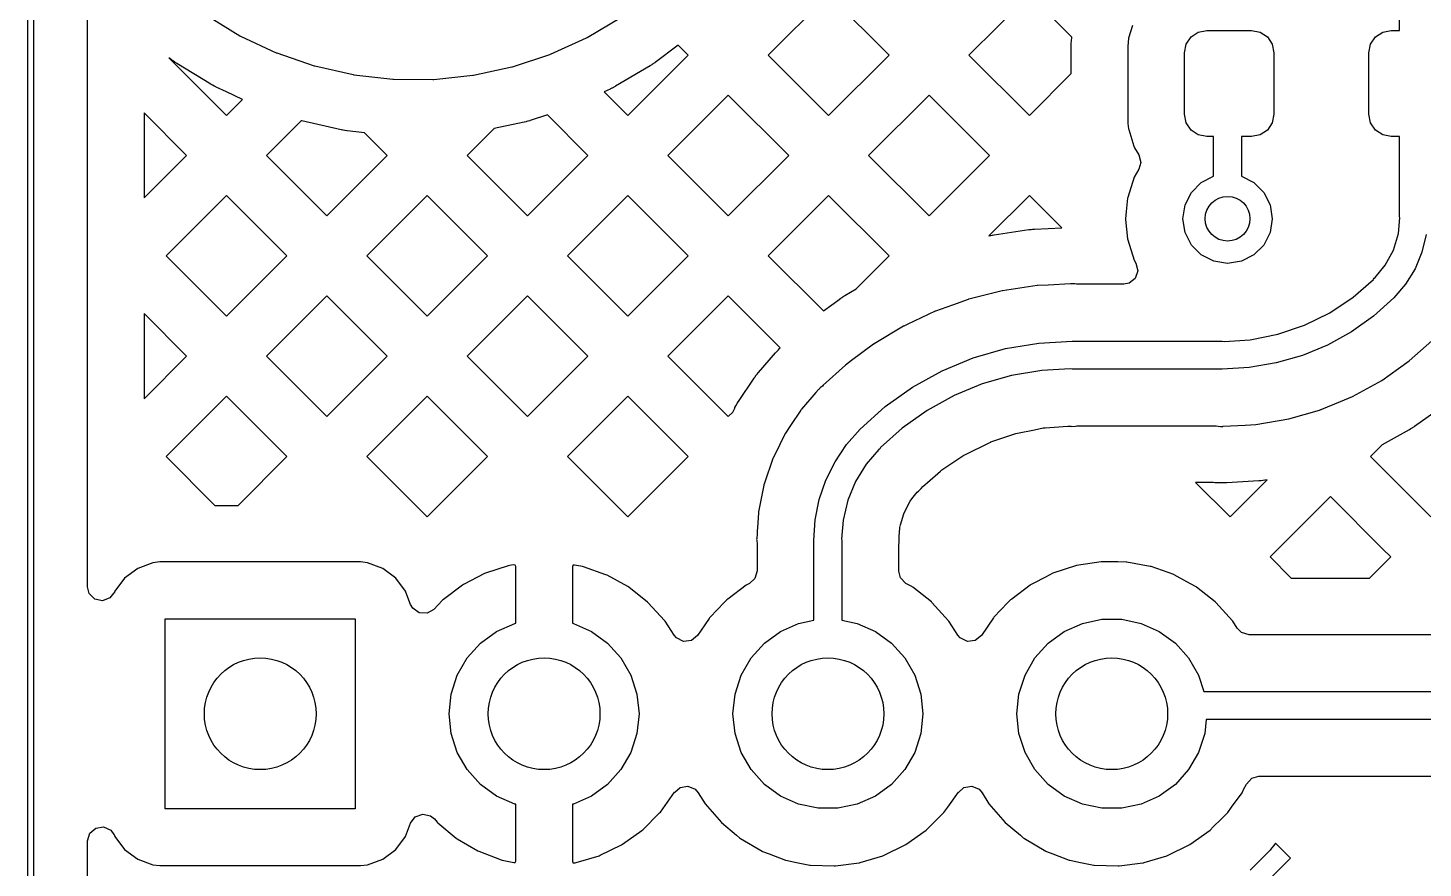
# Model space of a CAD drawing. Extents: x 54.1 to 108.3, y -71.1 to -40.8.
# Drawn here: x 54.06 to 66.55, y -60.15 to -52.63 of the extents above; entities that cross this region are included whole.
import ezdxf

# ---------------------------------------------------------------- set-up
doc = ezdxf.new("R2010")
doc.units = 0
doc.layers.add('BLACK', color=7, linetype='CONTINUOUS')

msp = doc.modelspace()

# ---------------------------------------------------------------- linework, layer by layer
at = {"layer": 'BLACK', "linetype": 'CONTINUOUS'}
for p, q in [((54.065, -71.07), (54.065, -40.87)), ((54.115, -40.895), (54.115, -71.045)), ((66.34, -52.655), (66.34, -49.6886)), ((54.598, -57.6318), (54.598, -51.7637)), ((61.2304, -52.3351), (60.6902, -52.8754)), ((61.7707, -52.8754), (61.2304, -52.3351)), ((63.0265, -52.3351), (62.4863, -52.8754)), ((63.4061, -52.7147), (63.0265, -52.3351)), ((55.6623, -52.5193), (55.9626, -52.7019)), ((59.0688, -52.7181), (59.371, -52.5387)), ((63.9493, -52.6099), (63.9132, -52.7249)), ((64.4736, -52.7136), (64.5385, -52.6702)), ((64.5385, -52.6702), (64.615, -52.655)), ((64.615, -52.655), (65.015, -52.655)), ((65.015, -52.655), (65.0915, -52.6702)), ((65.0915, -52.6702), (65.1564, -52.7136)), ((66.1236, -52.7136), (66.1885, -52.6702)), ((66.1885, -52.6702), (66.265, -52.655)), ((66.265, -52.655), (66.34, -52.655)), ((55.9626, -52.7019), (55.9686, -52.7051)), ((55.9686, -52.7051), (56.2869, -52.8542)), ((58.7429, -52.867), (59.0627, -52.7213)), ((59.0627, -52.7213), (59.0688, -52.7181)), ((59.8851, -52.7859), (59.6777, -52.9416)), ((59.9746, -52.8754), (59.8851, -52.7859)), ((63.4005, -52.7955), (63.4008, -52.7838)), ((63.4005, -52.7984), (63.4005, -52.7955)), ((63.4005, -53.0416), (63.4005, -52.7984)), ((63.4008, -52.7838), (63.4009, -52.7809)), ((63.4009, -52.7809), (63.4014, -52.7694)), ((63.4014, -52.7694), (63.4016, -52.7665)), ((63.4016, -52.7665), (63.4024, -52.7549)), ((63.4024, -52.7549), (63.4026, -52.7521)), ((63.4026, -52.7521), (63.4061, -52.7147)), ((63.9132, -52.7249), (63.9065, -52.7984)), ((63.9065, -52.7984), (63.9065, -53.4616)), ((64.415, -52.855), (64.4302, -52.7785)), ((64.4302, -52.7785), (64.4736, -52.7136)), ((65.1564, -52.7136), (65.1998, -52.7785)), ((65.1998, -52.7785), (65.215, -52.855)), ((66.065, -52.855), (66.0802, -52.7785)), ((66.0802, -52.7785), (66.1236, -52.7136)), ((55.3513, -52.9189), (55.3269, -52.9002)), ((55.3269, -52.9002), (55.8423, -53.4156)), ((55.354, -52.921), (55.3513, -52.9189)), ((55.3652, -52.929), (55.354, -52.921)), ((55.3679, -52.931), (55.3652, -52.929)), ((55.3792, -52.9387), (55.3679, -52.931)), ((56.2869, -52.8542), (56.2932, -52.8567)), ((56.2932, -52.8567), (56.6257, -52.9706)), ((58.4028, -52.9799), (58.7365, -52.8695)), ((58.7365, -52.8695), (58.7429, -52.867)), ((59.4344, -53.4156), (59.9746, -52.8754)), ((60.6902, -52.8754), (61.2304, -53.4156)), ((61.2304, -53.4156), (61.7707, -52.8754)), ((62.4863, -52.8754), (63.0265, -53.4156)), ((64.415, -53.405), (64.415, -52.855)), ((65.215, -52.855), (65.215, -53.405)), ((66.065, -53.405), (66.065, -52.855)), ((55.382, -52.9406), (55.3792, -52.9387)), ((55.3936, -52.948), (55.382, -52.9406)), ((55.3965, -52.9498), (55.3936, -52.948)), ((55.7026, -53.136), (55.3965, -52.9498)), ((56.6257, -52.9706), (56.6323, -52.9724)), ((56.6323, -52.9724), (56.9752, -53.0497)), ((56.9752, -53.0497), (56.9819, -53.0509)), ((56.9819, -53.0509), (57.3311, -53.0906)), ((57.6962, -53.0926), (58.0459, -53.0564)), ((58.0459, -53.0564), (58.0526, -53.0554)), ((58.0526, -53.0554), (58.3963, -52.9817)), ((58.3963, -52.9817), (58.4028, -52.9799)), ((59.6323, -52.972), (59.3242, -53.155)), ((59.6352, -52.9702), (59.6323, -52.972)), ((59.6468, -52.9629), (59.6352, -52.9702)), ((59.6497, -52.961), (59.6468, -52.9629)), ((59.661, -52.9535), (59.6497, -52.961)), ((59.6638, -52.9515), (59.661, -52.9535)), ((59.675, -52.9436), (59.6638, -52.9515)), ((59.6777, -52.9416), (59.675, -52.9436)), ((63.0265, -53.4156), (63.4005, -53.0416)), ((55.7056, -53.1377), (55.7026, -53.136)), ((55.7175, -53.1445), (55.7056, -53.1377)), ((55.7205, -53.1462), (55.7175, -53.1445)), ((55.7325, -53.1526), (55.7205, -53.1462)), ((55.7355, -53.1542), (55.7325, -53.1526)), ((55.7478, -53.1604), (55.7355, -53.1542)), ((55.7509, -53.1619), (55.7478, -53.1604)), ((55.8414, -53.2043), (55.7509, -53.1619)), ((57.3311, -53.0906), (57.3379, -53.091)), ((57.3379, -53.091), (57.6894, -53.0929)), ((57.6894, -53.0929), (57.6962, -53.0926)), ((59.2757, -53.1803), (59.2231, -53.2043)), ((59.2788, -53.1789), (59.2757, -53.1803)), ((59.2911, -53.1728), (59.2788, -53.1789)), ((59.2941, -53.1713), (59.2911, -53.1728)), ((59.3062, -53.165), (59.2941, -53.1713)), ((59.3092, -53.1633), (59.3062, -53.165)), ((59.3212, -53.1567), (59.3092, -53.1633)), ((59.3242, -53.155), (59.3212, -53.1567)), ((55.9859, -53.272), (55.8414, -53.2043)), ((55.8423, -53.4156), (55.9859, -53.272)), ((59.2231, -53.2043), (59.4344, -53.4156)), ((60.3324, -53.2332), (59.7922, -53.7734)), ((60.8727, -53.7734), (60.3324, -53.2332)), ((62.1285, -53.2332), (61.5882, -53.7734)), ((62.6687, -53.7734), (62.1285, -53.2332)), ((55.4845, -53.7734), (55.104, -53.3929)), ((55.104, -53.3929), (55.104, -54.1539)), ((58.7134, -53.4101), (58.5585, -53.4614)), ((59.0766, -53.7734), (58.7134, -53.4101)), ((64.4302, -53.4815), (64.415, -53.405)), ((65.215, -53.405), (65.1998, -53.4815)), ((66.0802, -53.4815), (66.065, -53.405)), ((56.5101, -53.4634), (56.2001, -53.7734)), ((56.5144, -53.4645), (56.5101, -53.4634)), ((56.5177, -53.4653), (56.5144, -53.4645)), ((56.8673, -53.5441), (56.5177, -53.4653)), ((56.8706, -53.5448), (56.8673, -53.5441)), ((56.8841, -53.5474), (56.8706, -53.5448)), ((56.8874, -53.5481), (56.8841, -53.5474)), ((56.9009, -53.5503), (56.8874, -53.5481)), ((56.9042, -53.5509), (56.9009, -53.5503)), ((56.9179, -53.5528), (56.9042, -53.5509)), ((56.9212, -53.5532), (56.9179, -53.5528)), ((57.0783, -53.5711), (56.9212, -53.5532)), ((58.236, -53.5335), (57.9961, -53.7734)), ((58.5057, -53.4757), (58.236, -53.5335)), ((58.509, -53.475), (58.5057, -53.4757)), ((58.5223, -53.4717), (58.509, -53.475)), ((58.5256, -53.4709), (58.5223, -53.4717)), ((58.5388, -53.4673), (58.5256, -53.4709)), ((58.5421, -53.4664), (58.5388, -53.4673)), ((58.5552, -53.4624), (58.5421, -53.4664)), ((58.5585, -53.4614), (58.5552, -53.4624)), ((63.9065, -53.4616), (63.9068, -53.4645)), ((63.9068, -53.4645), (63.9068, -53.4645)), ((63.9068, -53.4645), (63.9088, -53.4871)), ((63.9088, -53.4871), (63.9132, -53.5351)), ((63.9132, -53.5351), (63.9152, -53.5414)), ((63.9152, -53.5414), (63.9152, -53.5414)), ((63.9152, -53.5414), (63.9615, -53.6891)), ((64.4736, -53.5464), (64.4302, -53.4815)), ((64.5385, -53.5898), (64.4736, -53.5464)), ((65.1564, -53.5464), (65.0915, -53.5898)), ((65.1998, -53.4815), (65.1564, -53.5464)), ((66.1236, -53.5464), (66.0802, -53.4815)), ((66.1885, -53.5898), (66.1236, -53.5464)), ((57.2805, -53.7734), (57.0783, -53.5711)), ((64.615, -53.605), (64.5385, -53.5898)), ((64.675, -53.605), (64.615, -53.605)), ((64.675, -53.9603), (64.675, -53.605)), ((65.015, -53.605), (64.925, -53.605)), ((64.925, -53.605), (64.925, -53.9603)), ((65.0915, -53.5898), (65.015, -53.605)), ((66.265, -53.605), (66.1885, -53.5898)), ((66.34, -53.605), (66.265, -53.605)), ((66.34, -54.3202), (66.34, -53.605)), ((55.104, -54.1539), (55.4845, -53.7734)), ((56.2001, -53.7734), (56.7403, -54.3136)), ((56.7403, -54.3136), (57.2805, -53.7734)), ((57.9961, -53.7734), (58.5364, -54.3136)), ((58.5364, -54.3136), (59.0766, -53.7734)), ((59.0766, -53.7734), (59.0766, -53.7734)), ((59.7922, -53.7734), (60.3324, -54.3136)), ((60.3324, -54.3136), (60.8727, -53.7734)), ((61.5882, -53.7734), (62.1285, -54.3136)), ((62.1285, -54.3136), (62.6687, -53.7734)), ((63.9615, -53.6891), (63.9645, -53.6987)), ((63.9645, -53.6987), (63.9685, -53.7052)), ((63.9685, -53.7052), (63.9685, -53.7052)), ((63.9685, -53.7052), (64.0061, -53.7674)), ((64.0061, -53.7674), (64.0243, -53.836)), ((64.0075, -53.8957), (63.9655, -53.9684)), ((64.0243, -53.836), (64.0075, -53.8957)), ((63.9655, -53.9684), (63.9065, -54.1501)), ((64.4764, -54.1049), (64.5649, -54.0164)), ((64.5649, -54.0164), (64.675, -53.9603)), ((64.925, -53.9603), (65.0351, -54.0164)), ((65.0351, -54.0164), (65.1236, -54.1049)), ((55.8423, -54.1312), (55.3021, -54.6714)), ((56.3825, -54.6714), (55.8423, -54.1312)), ((57.6383, -54.1312), (57.0981, -54.6714)), ((58.1786, -54.6714), (57.6383, -54.1312)), ((59.4344, -54.1312), (58.8942, -54.6714)), ((59.9746, -54.6714), (59.4344, -54.1312)), ((61.2304, -54.1312), (60.6902, -54.6714)), ((61.7707, -54.6714), (61.2304, -54.1312)), ((63.0265, -54.1312), (62.6646, -54.4931)), ((63.316, -54.4207), (63.0265, -54.1312)), ((63.9058, -54.1566), (63.8934, -54.2742)), ((63.9065, -54.1501), (63.9058, -54.1566)), ((63.9058, -54.1566), (63.9058, -54.1566)), ((64.4196, -54.2164), (64.4764, -54.1049)), ((65.1236, -54.1049), (65.1804, -54.2164)), ((63.8934, -54.2742), (63.8865, -54.34)), ((64.4, -54.34), (64.4196, -54.2164)), ((65.1804, -54.2164), (65.2, -54.34)), ((63.0538, -54.434), (63.0569, -54.4338)), ((63.0569, -54.4338), (63.0693, -54.4328)), ((63.0693, -54.4328), (63.0724, -54.4327)), ((63.0724, -54.4327), (63.316, -54.4207)), ((63.8865, -54.34), (63.8872, -54.3466)), ((63.8872, -54.3466), (63.9055, -54.5208)), ((64.4196, -54.4636), (64.4, -54.34)), ((65.2, -54.34), (65.1804, -54.4636)), ((66.3287, -54.4731), (66.3428, -54.3305)), ((66.3428, -54.3305), (66.34, -54.3202)), ((62.6646, -54.4931), (62.6668, -54.4925)), ((62.6668, -54.4925), (62.679, -54.4898)), ((62.679, -54.4898), (62.682, -54.4892)), ((62.682, -54.4892), (62.6941, -54.4868)), ((62.6941, -54.4868), (62.6972, -54.4862)), ((62.6972, -54.4862), (62.7095, -54.4841)), ((62.7095, -54.4841), (62.7125, -54.4836)), ((62.7125, -54.4836), (63.023, -54.4375)), ((63.023, -54.4375), (63.026, -54.4371)), ((63.026, -54.4371), (63.0384, -54.4356)), ((63.0384, -54.4356), (63.0415, -54.4352)), ((63.0415, -54.4352), (63.0538, -54.434)), ((63.9055, -54.5208), (63.9065, -54.5299)), ((63.9065, -54.5299), (63.9655, -54.7116)), ((64.4764, -54.5751), (64.4196, -54.4636)), ((65.1804, -54.4636), (65.1236, -54.5751)), ((66.2841, -54.6201), (66.3287, -54.4731)), ((66.5773, -54.4813), (66.5396, -54.6384)), ((55.3021, -54.6714), (55.8423, -55.2116)), ((55.8423, -55.2116), (56.3825, -54.6714)), ((57.0981, -54.6714), (57.6383, -55.2116)), ((57.6383, -55.2116), (58.1786, -54.6714)), ((58.1786, -54.6714), (58.1786, -54.6714)), ((58.8942, -54.6714), (59.4344, -55.2116)), ((59.4344, -55.2116), (59.9746, -54.6714)), ((60.6902, -54.6714), (61.1841, -55.1653)), ((61.4754, -54.9667), (61.7707, -54.6714)), ((64.5649, -54.6636), (64.4764, -54.5751)), ((64.6764, -54.7204), (64.5649, -54.6636)), ((65.0351, -54.6636), (64.9236, -54.7204)), ((65.1236, -54.5751), (65.0351, -54.6636)), ((66.2117, -54.7555), (66.2841, -54.6201)), ((66.5396, -54.6384), (66.4778, -54.7877)), ((63.9655, -54.7116), (63.9805, -54.7375)), ((63.9972, -54.8065), (63.974, -54.8736)), ((63.9805, -54.7375), (63.9972, -54.8065)), ((64.8, -54.74), (64.6764, -54.7204)), ((64.9236, -54.7204), (64.8, -54.74)), ((66.1208, -54.8663), (66.2117, -54.7555)), ((66.4778, -54.7877), (66.3933, -54.9255)), ((63.1956, -54.9332), (63.1003, -54.9379)), ((63.395, -54.9234), (63.1956, -54.9332)), ((63.404, -54.9227), (63.395, -54.9234)), ((63.4107, -54.9218), (63.404, -54.9227)), ((63.4148, -54.9219), (63.4107, -54.9218)), ((63.417, -54.9219), (63.4148, -54.9219)), ((63.4148, -54.9219), (63.4148, -54.9219)), ((63.424, -54.922), (63.417, -54.9219)), ((63.4341, -54.9234), (63.424, -54.922)), ((63.4469, -54.9252), (63.4341, -54.9234)), ((63.4647, -54.9265), (63.4469, -54.9252)), ((63.8713, -54.9265), (63.4647, -54.9265)), ((63.9182, -54.9175), (63.8713, -54.9265)), ((63.974, -54.8736), (63.9182, -54.9175)), ((65.925, -55.0408), (66.1052, -54.8827)), ((66.1052, -54.8827), (66.1071, -54.8795)), ((66.1071, -54.8795), (66.1116, -54.8716)), ((66.1116, -54.8716), (66.1208, -54.8663)), ((66.3933, -54.9255), (66.2884, -55.0484)), ((56.7403, -55.0292), (56.2001, -55.5694)), ((57.2805, -55.5694), (56.7403, -55.0292)), ((58.5364, -55.0292), (57.9961, -55.5694)), ((59.0766, -55.5694), (58.5364, -55.0292)), ((60.3324, -55.0292), (59.7922, -55.5694)), ((60.7976, -55.4944), (60.3324, -55.0292)), ((61.1841, -55.1653), (61.3325, -55.0552)), ((61.3325, -55.0552), (61.335, -55.0534)), ((61.335, -55.0534), (61.3452, -55.0462)), ((61.3452, -55.0462), (61.3478, -55.0445)), ((61.3478, -55.0445), (61.358, -55.0376)), ((61.358, -55.0376), (61.3606, -55.0359)), ((61.3606, -55.0359), (61.3712, -55.0292)), ((61.3712, -55.0292), (61.3738, -55.0276)), ((61.3738, -55.0276), (61.4754, -54.9667)), ((62.7838, -54.9848), (62.4853, -55.0596)), ((62.7868, -54.9841), (62.7838, -54.9848)), ((62.7838, -54.9848), (62.7838, -54.9848)), ((63.0972, -54.938), (62.7868, -54.9841)), ((63.1003, -54.9379), (63.0972, -54.938)), ((63.1003, -54.9379), (63.1003, -54.9379)), ((65.7153, -55.1809), (65.925, -55.0408)), ((66.2884, -55.0484), (66.1066, -55.2108)), ((62.184, -55.1674), (61.934, -55.2857)), ((62.1841, -55.1674), (62.184, -55.1674)), ((62.1868, -55.1661), (62.1841, -55.1674)), ((62.3377, -55.1121), (62.1868, -55.1661)), ((62.4794, -55.0614), (62.3377, -55.1121)), ((62.4823, -55.0604), (62.4794, -55.0614)), ((62.4794, -55.0614), (62.4794, -55.0614)), ((62.4853, -55.0596), (62.4823, -55.0604)), ((62.4853, -55.0596), (62.4853, -55.0596)), ((65.4892, -55.2924), (65.7153, -55.1809)), ((55.4845, -55.5694), (55.104, -55.1889)), ((55.104, -55.1889), (55.104, -55.9499)), ((61.9005, -55.3018), (61.6366, -55.46)), ((61.9031, -55.3003), (61.9005, -55.3018)), ((61.9005, -55.3018), (61.9005, -55.3018)), ((61.934, -55.2857), (61.9031, -55.3003)), ((65.2504, -55.3734), (65.4892, -55.2924)), ((66.1066, -55.2108), (65.9079, -55.3519)), ((64.7711, -55.4378), (65.0031, -55.4226)), ((65.0031, -55.4226), (65.2504, -55.3734)), ((65.9079, -55.3519), (65.6945, -55.4698)), ((66.4263, -55.6117), (66.628, -55.4315)), ((60.603, -55.7145), (60.7552, -55.541)), ((60.7552, -55.541), (60.7638, -55.5306)), ((60.7638, -55.5306), (60.7665, -55.5275)), ((60.7665, -55.5275), (60.7775, -55.5152)), ((60.7775, -55.5152), (60.7803, -55.5122)), ((60.7803, -55.5122), (60.7918, -55.5002)), ((60.7918, -55.5002), (60.7947, -55.4973)), ((60.7947, -55.4973), (60.7976, -55.4944)), ((61.6315, -55.4635), (61.4348, -55.6093)), ((61.6339, -55.4616), (61.6315, -55.4635)), ((61.6366, -55.46), (61.6339, -55.4616)), ((61.6366, -55.46), (61.6366, -55.46)), ((62.5236, -55.5857), (62.813, -55.5023)), ((62.813, -55.5023), (63.11, -55.4519)), ((63.11, -55.4519), (63.4107, -55.435)), ((63.4107, -55.435), (63.4107, -55.435)), ((63.4107, -55.435), (64.7515, -55.435)), ((64.7515, -55.435), (64.7711, -55.4378)), ((65.6945, -55.4698), (65.4693, -55.563)), ((55.104, -55.9499), (55.4845, -55.5694)), ((56.2001, -55.5694), (56.7403, -56.1097)), ((56.7403, -56.1097), (57.2805, -55.5694)), ((57.9961, -55.5694), (58.5364, -56.1097)), ((58.5364, -56.1097), (59.0766, -55.5694)), ((59.0766, -55.5694), (59.0766, -55.5694)), ((59.7922, -55.5694), (60.3324, -56.1097)), ((61.3819, -55.6486), (61.1828, -55.829)), ((61.4348, -55.6093), (61.3819, -55.6486)), ((62.2454, -55.701), (62.5236, -55.5857)), ((63.3916, -55.6822), (63.1375, -55.6965)), ((63.4107, -55.685), (63.3916, -55.6822)), ((64.9948, -55.6713), (64.7515, -55.685)), ((65.2351, -55.6305), (64.9948, -55.6713)), ((65.4693, -55.563), (65.2351, -55.6305)), ((66.1806, -55.786), (66.3302, -55.6799)), ((66.3302, -55.6799), (66.4263, -55.6117)), ((60.4231, -55.9759), (60.5627, -55.767)), ((60.5627, -55.767), (60.565, -55.7636)), ((60.565, -55.7636), (60.5747, -55.7501)), ((60.5747, -55.7501), (60.5772, -55.7468)), ((60.5772, -55.7468), (60.5872, -55.7337)), ((60.5872, -55.7337), (60.5898, -55.7305)), ((60.5898, -55.7305), (60.6003, -55.7176)), ((60.6003, -55.7176), (60.603, -55.7145)), ((61.9818, -55.8466), (62.2454, -55.701)), ((62.8678, -55.7423), (62.6049, -55.8181)), ((63.1375, -55.6965), (62.8678, -55.7423)), ((64.7515, -55.685), (63.4107, -55.685)), ((65.917, -55.9317), (66.1806, -55.786)), ((55.8423, -55.9272), (55.3021, -56.4675)), ((56.3825, -56.4675), (55.8423, -55.9272)), ((57.6383, -55.9272), (57.0981, -56.4675)), ((58.1786, -56.4675), (57.6383, -55.9272)), ((59.4344, -55.9272), (58.8942, -56.4675)), ((59.9746, -56.4675), (59.4344, -55.9272)), ((61.117, -55.8958), (60.9861, -56.045)), ((61.1405, -55.869), (61.117, -55.8958)), ((61.1449, -55.8637), (61.1405, -55.869)), ((61.1488, -55.8588), (61.1449, -55.8637)), ((61.1583, -55.8494), (61.1488, -55.8588)), ((61.1651, -55.8443), (61.1583, -55.8494)), ((61.174, -55.8369), (61.1651, -55.8443)), ((61.1828, -55.829), (61.174, -55.8369)), ((61.7362, -56.0209), (61.9818, -55.8466)), ((62.3522, -55.9227), (62.1128, -56.0551)), ((62.6049, -55.8181), (62.3522, -55.9227)), ((65.8102, -55.9759), (65.917, -55.9317)), ((60.3716, -56.0704), (60.39, -56.0333)), ((60.39, -56.0333), (60.3919, -56.0296)), ((60.3919, -56.0296), (60.3997, -56.0149)), ((60.3997, -56.0149), (60.4017, -56.0113)), ((60.4017, -56.0113), (60.4099, -55.9971)), ((60.4099, -55.9971), (60.4121, -55.9935)), ((60.4121, -55.9935), (60.4208, -55.9794)), ((60.4208, -55.9794), (60.4231, -55.9759)), ((60.9811, -56.0515), (60.8879, -56.191)), ((60.9834, -56.0481), (60.9811, -56.0515)), ((60.9811, -56.0515), (60.9811, -56.0515)), ((60.9861, -56.045), (60.9834, -56.0481)), ((60.9861, -56.045), (60.9861, -56.045)), ((61.5116, -56.2216), (61.7362, -56.0209)), ((62.1128, -56.0551), (61.8897, -56.2134)), ((65.3492, -56.1304), (65.6229, -56.0515)), ((65.6229, -56.0515), (65.6353, -56.048)), ((65.6353, -56.048), (65.6387, -56.047)), ((65.6353, -56.048), (65.6353, -56.048)), ((65.6387, -56.047), (65.6435, -56.045)), ((65.6435, -56.045), (65.8102, -55.9759)), ((66.7171, -56.0258), (66.4735, -56.1987)), ((60.3324, -56.1097), (60.3716, -56.0704)), ((64.9578, -56.1861), (65.0522, -56.1808)), ((65.0522, -56.1808), (65.3492, -56.1304)), ((60.842, -56.2608), (60.793, -56.36)), ((60.8438, -56.2571), (60.842, -56.2608)), ((60.842, -56.2608), (60.842, -56.2608)), ((60.8879, -56.191), (60.8438, -56.2571)), ((61.3901, -56.3602), (61.5116, -56.2216)), ((61.8897, -56.2134), (61.6945, -56.3878)), ((62.6829, -56.3369), (62.9041, -56.2618)), ((62.9041, -56.2618), (62.92, -56.2576)), ((62.92, -56.2576), (63.0731, -56.2271)), ((63.0731, -56.2271), (63.151, -56.2116)), ((63.151, -56.2116), (63.1674, -56.2094)), ((63.1674, -56.2094), (63.3704, -56.1961)), ((63.3704, -56.1961), (63.3951, -56.1969)), ((63.3951, -56.1969), (63.3962, -56.1971)), ((63.3962, -56.1971), (63.3964, -56.1971)), ((63.3964, -56.1971), (63.3964, -56.1971)), ((63.3964, -56.1971), (63.404, -56.1981)), ((63.404, -56.1981), (63.4389, -56.1943)), ((63.4389, -56.1943), (63.4527, -56.1935)), ((63.4527, -56.1935), (64.6975, -56.1935)), ((64.6975, -56.1935), (64.7152, -56.1948)), ((64.7152, -56.1948), (64.7381, -56.198)), ((64.7381, -56.198), (64.7443, -56.1981)), ((64.7443, -56.1981), (64.7473, -56.1981)), ((64.7473, -56.1981), (64.7473, -56.1981)), ((64.7473, -56.1981), (64.7515, -56.1982)), ((64.7515, -56.1982), (64.7556, -56.1977)), ((64.7556, -56.1977), (64.7571, -56.1976)), ((64.7571, -56.1976), (64.7621, -56.1971)), ((64.7621, -56.1971), (64.9578, -56.1861)), ((66.4254, -56.2289), (66.183, -56.3628)), ((66.4285, -56.2271), (66.4254, -56.2289)), ((66.4407, -56.2199), (66.4285, -56.2271)), ((66.4437, -56.218), (66.4407, -56.2199)), ((66.4557, -56.2105), (66.4437, -56.218)), ((66.4587, -56.2086), (66.4557, -56.2105)), ((66.4705, -56.2007), (66.4587, -56.2086)), ((66.4735, -56.1987), (66.4705, -56.2007)), ((60.793, -56.36), (60.7326, -56.4825)), ((61.2877, -56.5134), (61.3901, -56.3602)), ((61.6791, -56.4037), (61.5674, -56.5345)), ((61.6807, -56.4028), (61.6791, -56.4037)), ((61.6884, -56.3984), (61.6807, -56.4028)), ((61.6945, -56.3878), (61.6884, -56.3984)), ((62.4545, -56.448), (62.6658, -56.3438)), ((62.6658, -56.3438), (62.681, -56.3375)), ((62.681, -56.3375), (62.6829, -56.3369)), ((66.183, -56.3628), (66.0784, -56.4675)), ((55.3021, -56.4675), (55.7391, -56.9045)), ((55.9455, -56.9045), (56.3825, -56.4675)), ((57.0981, -56.4675), (57.6383, -57.0077)), ((57.6383, -57.0077), (58.1786, -56.4675)), ((58.1786, -56.4675), (58.1786, -56.4675)), ((58.8942, -56.4675), (59.4344, -57.0077)), ((59.4344, -57.0077), (59.9746, -56.4675)), ((60.7313, -56.4864), (60.6569, -56.7055)), ((60.7326, -56.4825), (60.7313, -56.4864)), ((60.7313, -56.4864), (60.7313, -56.4864)), ((61.2062, -56.6786), (61.2877, -56.5134)), ((61.5674, -56.5345), (61.4721, -56.6901)), ((62.2443, -56.5872), (62.4235, -56.4675)), ((62.4235, -56.4675), (62.4402, -56.4563)), ((62.4402, -56.4563), (62.4545, -56.448)), ((66.0784, -56.4675), (66.6186, -57.0077)), ((61.147, -56.8531), (61.2062, -56.6786)), ((62.1146, -56.6995), (62.2313, -56.5972)), ((62.2313, -56.5972), (62.2443, -56.5872)), ((64.8226, -57.0077), (65.1533, -56.6769)), ((65.1335, -56.6802), (65.1194, -56.6822)), ((65.137, -56.6797), (65.1335, -56.6802)), ((65.1533, -56.6769), (65.137, -56.6797)), ((60.651, -56.7245), (60.6038, -56.9619)), ((60.6511, -56.7245), (60.651, -56.7245)), ((60.6519, -56.7205), (60.6511, -56.7245)), ((60.6569, -56.7055), (60.6519, -56.7205)), ((61.4721, -56.6901), (61.4023, -56.8586)), ((61.975, -56.8469), (62.0235, -56.7877)), ((62.0235, -56.7877), (62.0354, -56.7762)), ((62.035, -56.7759), (62.0405, -56.7706)), ((62.0354, -56.7762), (62.035, -56.7759)), ((62.0405, -56.7706), (62.0465, -56.7659)), ((62.0465, -56.7659), (62.0484, -56.7635)), ((62.0484, -56.7635), (62.0576, -56.752)), ((62.0576, -56.752), (62.0729, -56.7361)), ((62.0729, -56.7361), (62.1146, -56.6995)), ((64.6711, -56.6995), (64.5144, -56.6995)), ((64.5144, -56.6995), (64.8226, -57.0077)), ((64.6874, -56.7013), (64.6711, -56.6995)), ((64.6915, -56.7017), (64.6874, -56.7013)), ((64.708, -56.7029), (64.6915, -56.7017)), ((64.7121, -56.7032), (64.708, -56.7029)), ((64.7287, -56.7039), (64.7121, -56.7032)), ((64.7328, -56.704), (64.7287, -56.7039)), ((64.7462, -56.7041), (64.7328, -56.704)), ((64.7503, -56.7041), (64.7462, -56.7041)), ((64.7669, -56.7037), (64.7503, -56.7041)), ((64.771, -56.7036), (64.7669, -56.7037)), ((64.7875, -56.7027), (64.771, -56.7036)), ((64.7916, -56.7024), (64.7875, -56.7027)), ((64.7948, -56.7021), (64.7916, -56.7024)), ((65.0806, -56.686), (64.7948, -56.7021)), ((65.0841, -56.6858), (65.0806, -56.686)), ((65.0983, -56.6846), (65.0841, -56.6858)), ((65.1018, -56.6842), (65.0983, -56.6846)), ((65.1159, -56.6827), (65.1018, -56.6842)), ((65.1194, -56.6822), (65.1159, -56.6827)), ((55.7391, -56.9045), (55.9455, -56.9045)), ((61.1111, -57.0339), (61.147, -56.8531)), ((61.4023, -56.8586), (61.3597, -57.0359)), ((61.9128, -56.958), (61.9612, -56.8674)), ((61.9612, -56.8674), (61.975, -56.8469)), ((65.7206, -56.8253), (65.1803, -57.3655)), ((66.191, -57.2957), (65.7206, -56.8253)), ((60.6026, -56.9711), (60.5938, -57.1051)), ((60.6028, -56.967), (60.6026, -56.9711)), ((60.6026, -56.9711), (60.6026, -56.9711)), ((60.6038, -56.9619), (60.6028, -56.967)), ((61.099, -57.2177), (61.1111, -57.0339)), ((61.3597, -57.0359), (61.3462, -57.2074)), ((61.8736, -57.079), (61.9034, -56.9808)), ((61.9034, -56.9808), (61.9128, -56.958)), ((60.5897, -57.1671), (60.588, -57.1927)), ((60.5902, -57.1591), (60.5897, -57.1671)), ((60.5905, -57.1509), (60.5902, -57.1591)), ((60.592, -57.1318), (60.5905, -57.1377)), ((60.5905, -57.1377), (60.5905, -57.1509)), ((60.5938, -57.1051), (60.592, -57.1318)), ((61.8609, -57.1828), (61.8684, -57.107)), ((61.8684, -57.107), (61.8688, -57.1032)), ((61.8688, -57.1032), (61.8736, -57.079)), ((60.5873, -57.2002), (60.5859, -57.2111)), ((60.5859, -57.2111), (60.5865, -57.2164)), ((60.5865, -57.2164), (60.5864, -57.2177)), ((60.5864, -57.2177), (60.5866, -57.2177)), ((60.5866, -57.2177), (60.5872, -57.2229)), ((60.5872, -57.2229), (60.5897, -57.246)), ((60.588, -57.1927), (60.5873, -57.2001)), ((60.5873, -57.2001), (60.5873, -57.2002)), ((60.5897, -57.246), (60.5905, -57.2598)), ((60.5905, -57.2598), (60.5905, -57.4907)), ((61.099, -57.9313), (61.099, -57.2177)), ((61.3462, -57.2074), (61.349, -57.2177)), ((61.349, -57.2177), (61.349, -57.9313)), ((61.8575, -57.2717), (61.8588, -57.254)), ((61.8575, -57.4925), (61.8575, -57.2717)), ((61.8588, -57.254), (61.8609, -57.2387)), ((61.8612, -57.2103), (61.8609, -57.1828)), ((61.8609, -57.2387), (61.862, -57.2311)), ((61.8622, -57.2177), (61.8612, -57.2103)), ((61.862, -57.2311), (61.8621, -57.2244)), ((61.8621, -57.2219), (61.8622, -57.2177)), ((61.8621, -57.2244), (61.8621, -57.2219)), ((61.8621, -57.2219), (61.8621, -57.2219)), ((66.2608, -57.3655), (66.191, -57.2957)), ((55.1837, -57.4173), (55.0473, -57.4684)), ((55.2459, -57.4105), (55.1837, -57.4173)), ((57.0421, -57.4105), (55.2459, -57.4105)), ((57.1043, -57.4173), (57.0421, -57.4105)), ((57.2407, -57.4684), (57.1043, -57.4173)), ((63.6689, -57.4092), (63.4481, -57.443)), ((63.6741, -57.4092), (63.6689, -57.4092)), ((63.8185, -57.411), (63.6741, -57.4092)), ((63.6741, -57.4092), (63.6741, -57.4092)), ((63.8923, -57.4119), (63.8185, -57.411)), ((63.8974, -57.4128), (63.8923, -57.4119)), ((64.1071, -57.4502), (63.8974, -57.4128)), ((63.8974, -57.4128), (63.8974, -57.4128)), ((65.1803, -57.3655), (65.3704, -57.5555)), ((66.0708, -57.5555), (66.2608, -57.3655)), ((55.0473, -57.4684), (54.9307, -57.5557)), ((57.3573, -57.5557), (57.2407, -57.4684)), ((58.1514, -57.5152), (57.9625, -57.6135)), ((58.1609, -57.5112), (58.1514, -57.5152)), ((58.3633, -57.4451), (58.1609, -57.5112)), ((58.3733, -57.4427), (58.3633, -57.4451)), ((58.4118, -57.4368), (58.3733, -57.4427)), ((58.4261, -57.4388), (58.4118, -57.4368)), ((58.43, -57.4521), (58.4261, -57.4388)), ((58.43, -57.9588), (58.43, -57.4521)), ((58.9425, -57.4394), (58.938, -57.454)), ((58.938, -57.454), (58.938, -57.9588)), ((58.9558, -57.438), (58.9425, -57.4394)), ((59.027, -57.4506), (58.9558, -57.438)), ((59.037, -57.4533), (59.027, -57.4506)), ((59.2377, -57.5244), (59.037, -57.4533)), ((59.2471, -57.5286), (59.2377, -57.5244)), ((59.4336, -57.6315), (59.2471, -57.5286)), ((60.5905, -57.4907), (60.5705, -57.5588)), ((61.8726, -57.5524), (61.8575, -57.4925)), ((61.9226, -57.6028), (61.8726, -57.5524)), ((63.171, -57.5461), (63.062, -57.6028)), ((63.2358, -57.5124), (63.171, -57.5461)), ((63.4481, -57.443), (63.2358, -57.5124)), ((64.1122, -57.4511), (64.1071, -57.4502)), ((64.1071, -57.4502), (64.1071, -57.4502)), ((64.1171, -57.4528), (64.1122, -57.4511)), ((64.3179, -57.5239), (64.1171, -57.4528)), ((64.1171, -57.4528), (64.1171, -57.4528)), ((64.3228, -57.5256), (64.3179, -57.5239)), ((64.3179, -57.5239), (64.3179, -57.5239)), ((64.4355, -57.5879), (64.3228, -57.5256)), ((54.6133, -57.692), (54.598, -57.6318)), ((54.8434, -57.6723), (54.8402, -57.6807)), ((54.9307, -57.5557), (54.8434, -57.6723)), ((57.4446, -57.6723), (57.3573, -57.5557)), ((57.4478, -57.6807), (57.4446, -57.6723)), ((57.9537, -57.619), (57.7834, -57.7469)), ((57.9625, -57.6135), (57.9537, -57.619)), ((59.4421, -57.6372), (59.4336, -57.6315)), ((59.6093, -57.7692), (59.4421, -57.6372)), ((60.4935, -57.6186), (60.3287, -57.7423)), ((60.4976, -57.6155), (60.4935, -57.6186)), ((60.4935, -57.6186), (60.4935, -57.6186)), ((60.5227, -57.6025), (60.4976, -57.6155)), ((60.5705, -57.5588), (60.5227, -57.6025)), ((61.9738, -57.6311), (61.9226, -57.6028)), ((61.9784, -57.6336), (61.9738, -57.6311)), ((61.9738, -57.6311), (61.9738, -57.6311)), ((61.9824, -57.6368), (61.9784, -57.6336)), ((62.1496, -57.7688), (61.9824, -57.6368)), ((61.9824, -57.6368), (61.9824, -57.6368)), ((63.0335, -57.6186), (62.8687, -57.7423)), ((63.0376, -57.6155), (63.0335, -57.6186)), ((63.0335, -57.6186), (63.0335, -57.6186)), ((63.062, -57.6028), (63.0376, -57.6155)), ((64.5138, -57.6311), (64.4355, -57.5879)), ((64.5184, -57.6336), (64.5138, -57.6311)), ((64.5224, -57.6368), (64.5184, -57.6336)), ((64.6896, -57.7688), (64.5224, -57.6368)), ((64.5224, -57.6368), (64.5224, -57.6368)), ((65.3704, -57.5555), (66.0708, -57.5555)), ((54.6634, -57.7423), (54.6133, -57.692)), ((54.7328, -57.7575), (54.6634, -57.7423)), ((54.7993, -57.7328), (54.7328, -57.7575)), ((54.8335, -57.6873), (54.7993, -57.7328)), ((54.8359, -57.6886), (54.8335, -57.6873)), ((54.8402, -57.6807), (54.8359, -57.6886)), ((57.4894, -57.7918), (57.4478, -57.6807)), ((57.5083, -57.8253), (57.4894, -57.7918)), ((57.7757, -57.7537), (57.6985, -57.8346)), ((57.7834, -57.7469), (57.7757, -57.7537)), ((59.6168, -57.7762), (59.6093, -57.7692)), ((59.7601, -57.9338), (59.6168, -57.7762)), ((60.2948, -57.7749), (60.1698, -57.9057)), ((60.319, -57.7496), (60.2948, -57.7749)), ((60.3287, -57.7423), (60.319, -57.7496)), ((62.1496, -57.7689), (62.1496, -57.7688)), ((62.1537, -57.7721), (62.1496, -57.7689)), ((62.304, -57.9373), (62.1537, -57.7721)), ((62.8348, -57.7749), (62.7098, -57.9057)), ((62.859, -57.7496), (62.8348, -57.7749)), ((62.8687, -57.7423), (62.859, -57.7496)), ((64.6896, -57.7689), (64.6896, -57.7688)), ((64.6937, -57.7721), (64.6896, -57.7689)), ((64.844, -57.9373), (64.6937, -57.7721)), ((55.294, -59.619), (55.294, -57.919)), ((55.294, -57.919), (56.994, -57.919)), ((56.994, -57.919), (56.994, -59.619)), ((57.566, -57.8666), (57.5083, -57.8253)), ((57.637, -57.87), (57.566, -57.8666)), ((57.6985, -57.8346), (57.637, -57.87)), ((60.1617, -57.9154), (60.1222, -57.9734)), ((60.1646, -57.9111), (60.1617, -57.9154)), ((60.1617, -57.9154), (60.1617, -57.9154)), ((60.1698, -57.9057), (60.1646, -57.9111)), ((62.7046, -57.9111), (62.5972, -58.0686)), ((62.7098, -57.9057), (62.7046, -57.9111)), ((63.5013, -57.9606), (63.6752, -57.9237)), ((63.6752, -57.9237), (63.8528, -57.9237)), ((63.8528, -57.9237), (64.0267, -57.9606)), ((58.1152, -58.1373), (58.259, -58.0329)), ((58.259, -58.0329), (58.4213, -57.9606)), ((58.4213, -57.9606), (58.43, -57.9588)), ((58.938, -57.9588), (58.9467, -57.9606)), ((58.9467, -57.9606), (59.109, -58.0329)), ((59.109, -58.0329), (59.2528, -58.1373)), ((59.7664, -57.9419), (59.7601, -57.9338)), ((59.847, -58.0665), (59.7664, -57.9419)), ((60.1222, -57.9734), (60.0572, -58.0686)), ((60.6552, -58.1373), (60.799, -58.0329)), ((60.799, -58.0329), (60.9613, -57.9606)), ((60.9613, -57.9606), (61.099, -57.9313)), ((61.349, -57.9313), (61.4867, -57.9606)), ((61.4867, -57.9606), (61.649, -58.0329)), ((61.649, -58.0329), (61.7928, -58.1373)), ((62.3068, -57.9416), (62.304, -57.9373)), ((62.3873, -58.0661), (62.3068, -57.9416)), ((62.3068, -57.9416), (62.3068, -57.9416)), ((63.1952, -58.1373), (63.339, -58.0329)), ((63.339, -58.0329), (63.5013, -57.9606)), ((64.0267, -57.9606), (64.189, -58.0329)), ((64.189, -58.0329), (64.3328, -58.1373)), ((64.8468, -57.9416), (64.844, -57.9373)), ((64.8871, -58.0039), (64.8468, -57.9416)), ((64.8468, -57.9416), (64.8468, -57.9416)), ((64.9248, -58.0415), (64.8871, -58.0039)), ((64.9929, -58.0615), (64.9248, -58.0415)), ((57.9963, -58.2694), (58.1152, -58.1373)), ((59.2528, -58.1373), (59.3717, -58.2694)), ((59.8677, -58.091), (59.847, -58.0665)), ((59.9315, -58.1222), (59.8677, -58.091)), ((60.002, -58.1141), (59.9315, -58.1222)), ((60.0569, -58.0691), (60.002, -58.1141)), ((60.0572, -58.0686), (60.0569, -58.0691)), ((60.5363, -58.2694), (60.6552, -58.1373)), ((61.7928, -58.1373), (61.9117, -58.2694)), ((62.408, -58.0905), (62.3873, -58.0661)), ((62.4718, -58.1218), (62.408, -58.0905)), ((62.5423, -58.1136), (62.4718, -58.1218)), ((62.5972, -58.0686), (62.5423, -58.1136)), ((63.0763, -58.2694), (63.1952, -58.1373)), ((64.3328, -58.1373), (64.4517, -58.2694)), ((66.6443, -58.0615), (64.9929, -58.0615)), ((57.9075, -58.4233), (57.9963, -58.2694)), ((59.3717, -58.2694), (59.4605, -58.4233)), ((60.4475, -58.4233), (60.5363, -58.2694)), ((61.9117, -58.2694), (62.0005, -58.4233)), ((62.9875, -58.4233), (63.0763, -58.2694)), ((64.4517, -58.2694), (64.5405, -58.4233)), ((57.8526, -58.5923), (57.9075, -58.4233)), ((59.4605, -58.4233), (59.5154, -58.5923)), ((60.3926, -58.5923), (60.4475, -58.4233)), ((62.0005, -58.4233), (62.0554, -58.5923)), ((62.9326, -58.5923), (62.9875, -58.4233)), ((64.5405, -58.4233), (64.5882, -58.57)), ((57.834, -58.769), (57.8526, -58.5923)), ((59.5154, -58.5923), (59.534, -58.769)), ((60.374, -58.769), (60.3926, -58.5923)), ((62.0554, -58.5923), (62.074, -58.769)), ((62.914, -58.769), (62.9326, -58.5923)), ((64.5882, -58.57), (67.065, -58.57)), ((57.8526, -58.9457), (57.834, -58.769)), ((59.534, -58.769), (59.5154, -58.9457)), ((60.3926, -58.9457), (60.374, -58.769)), ((62.074, -58.769), (62.0554, -58.9457)), ((62.9326, -58.9457), (62.914, -58.769)), ((64.6086, -58.82), (64.5954, -58.9457)), ((67.065, -58.82), (64.6086, -58.82)), ((57.9075, -59.1147), (57.8526, -58.9457)), ((59.5154, -58.9457), (59.4605, -59.1147)), ((60.4475, -59.1147), (60.3926, -58.9457)), ((62.0554, -58.9457), (62.0005, -59.1147)), ((62.9875, -59.1147), (62.9326, -58.9457)), ((64.5954, -58.9457), (64.5405, -59.1147)), ((57.9963, -59.2686), (57.9075, -59.1147)), ((59.4605, -59.1147), (59.3717, -59.2686)), ((60.5363, -59.2686), (60.4475, -59.1147)), ((62.0005, -59.1147), (61.9117, -59.2686)), ((63.0763, -59.2686), (62.9875, -59.1147)), ((64.5405, -59.1147), (64.4517, -59.2686)), ((58.1152, -59.4007), (57.9963, -59.2686)), ((59.3717, -59.2686), (59.2528, -59.4007)), ((60.6552, -59.4007), (60.5363, -59.2686)), ((61.9117, -59.2686), (61.7928, -59.4007)), ((63.1952, -59.4007), (63.0763, -59.2686)), ((64.4517, -59.2686), (64.3328, -59.4007)), ((58.259, -59.5051), (58.1152, -59.4007)), ((59.2528, -59.4007), (59.109, -59.5051)), ((59.9004, -59.4284), (59.9703, -59.4161)), ((59.9703, -59.4161), (60.0358, -59.4437)), ((60.799, -59.5051), (60.6552, -59.4007)), ((61.7928, -59.4007), (61.649, -59.5051)), ((62.4406, -59.4289), (62.5106, -59.4166)), ((62.5106, -59.4166), (62.576, -59.4441)), ((63.339, -59.5051), (63.1952, -59.4007)), ((64.3328, -59.4007), (64.189, -59.5051)), ((64.9442, -59.4473), (64.9682, -59.3987)), ((64.9682, -59.3987), (65.0164, -59.3465)), ((65.0164, -59.3465), (65.0812, -59.3285)), ((65.0812, -59.3285), (66.6443, -59.3285)), ((58.4213, -59.5774), (58.259, -59.5051)), ((59.109, -59.5051), (58.9467, -59.5774)), ((59.7247, -59.648), (59.852, -59.4708)), ((59.852, -59.4708), (59.8533, -59.4717)), ((59.8533, -59.4717), (59.9004, -59.4284)), ((60.0358, -59.4437), (60.0636, -59.4755)), ((60.0636, -59.4755), (60.124, -59.5741)), ((60.9613, -59.5774), (60.799, -59.5051)), ((61.649, -59.5051), (61.4867, -59.5774)), ((62.2961, -59.6052), (62.3925, -59.4711)), ((62.3925, -59.4711), (62.3938, -59.472)), ((62.3938, -59.472), (62.4406, -59.4289)), ((62.576, -59.4441), (62.6039, -59.476)), ((62.6039, -59.476), (62.664, -59.5741)), ((63.5013, -59.5774), (63.339, -59.5051)), ((64.189, -59.5051), (64.0267, -59.5774)), ((64.8361, -59.6052), (64.9294, -59.4753)), ((64.9294, -59.4753), (64.9325, -59.4711)), ((64.9325, -59.4711), (64.9442, -59.4473)), ((56.994, -59.619), (55.294, -59.619)), ((57.5314, -59.6911), (57.598, -59.6664)), ((57.598, -59.6664), (57.6673, -59.6816)), ((58.43, -59.5792), (58.4213, -59.5774)), ((58.43, -60.0881), (58.43, -59.5792)), ((58.9467, -59.5774), (58.938, -59.5792)), ((58.938, -59.5792), (58.938, -60.0875)), ((59.5672, -59.8061), (59.7181, -59.6558)), ((59.7181, -59.6558), (59.7247, -59.648)), ((60.124, -59.5741), (60.2702, -59.7429)), ((61.1352, -59.6143), (60.9613, -59.5774)), ((61.3128, -59.6143), (61.1352, -59.6143)), ((61.4867, -59.5774), (61.3128, -59.6143)), ((62.2048, -59.7096), (62.2621, -59.6525)), ((62.2621, -59.6525), (62.2961, -59.6052)), ((62.664, -59.5741), (62.8102, -59.7429)), ((63.6752, -59.6143), (63.5013, -59.5774)), ((63.8528, -59.6143), (63.6752, -59.6143)), ((64.0267, -59.5774), (63.8528, -59.6143)), ((64.7448, -59.7096), (64.8021, -59.6525)), ((64.8021, -59.6525), (64.8361, -59.6052)), ((54.618, -59.8381), (54.6717, -59.7916)), ((54.6717, -59.7916), (54.7419, -59.7815)), ((54.7419, -59.7815), (54.8065, -59.811)), ((57.4621, -59.8189), (57.4888, -59.7478)), ((57.4888, -59.7478), (57.5314, -59.6911)), ((57.6673, -59.6816), (57.702, -59.7096)), ((57.702, -59.7096), (57.7272, -59.7387)), ((57.7272, -59.7387), (57.7346, -59.7459)), ((57.7346, -59.7459), (57.8984, -59.8819)), ((60.2702, -59.7429), (60.4071, -59.8565)), ((62.1039, -59.8102), (62.1327, -59.7815)), ((62.1327, -59.7815), (62.2048, -59.7096)), ((62.8102, -59.7429), (62.9471, -59.8565)), ((64.6439, -59.8102), (64.6727, -59.7815)), ((64.6727, -59.7815), (64.7448, -59.7096)), ((54.598, -59.9062), (54.618, -59.8381)), ((54.598, -62.6105), (54.598, -59.9062)), ((54.8065, -59.811), (54.834, -59.8505)), ((54.834, -59.8505), (54.8359, -59.8494)), ((54.8359, -59.8494), (54.8402, -59.8573)), ((54.8402, -59.8573), (54.8434, -59.8657)), ((54.8434, -59.8657), (54.9307, -59.9823)), ((57.3573, -59.9823), (57.4446, -59.8657)), ((57.4446, -59.8657), (57.4621, -59.8189)), ((57.8984, -59.8819), (57.9069, -59.8878)), ((57.9069, -59.8878), (58.0908, -59.9953)), ((59.3859, -59.9365), (59.5593, -59.8128)), ((59.5593, -59.8128), (59.5672, -59.8061)), ((60.4071, -59.8565), (60.4323, -59.8775)), ((60.4323, -59.8775), (60.4421, -59.8856)), ((60.4421, -59.8856), (60.635, -59.9983)), ((61.922, -59.9399), (62.1039, -59.8102)), ((62.9471, -59.8565), (62.9723, -59.8775)), ((62.9723, -59.8775), (62.9821, -59.8856)), ((62.9821, -59.8856), (63.175, -59.9983)), ((64.462, -59.9399), (64.6439, -59.8102)), ((65.2289, -59.9257), (65.213, -59.9478)), ((65.3628, -60.0596), (65.2289, -59.9257)), ((54.9307, -59.9823), (55.0473, -60.0696)), ((57.2407, -60.0696), (57.3573, -59.9823)), ((58.0908, -59.9953), (58.1, -59.9997)), ((58.1, -59.9997), (58.299, -60.0757)), ((58.9723, -60.1004), (59.1763, -60.0392)), ((59.1763, -60.0392), (59.1858, -60.0354)), ((59.1858, -60.0354), (59.3771, -59.9417)), ((59.3771, -59.9417), (59.3859, -59.9365)), ((60.635, -59.9983), (60.6398, -60.0002)), ((60.6398, -60.0002), (60.6398, -60.0002)), ((60.6398, -60.0002), (60.6975, -60.0222)), ((60.6975, -60.0222), (60.8437, -60.078)), ((61.5124, -60.1009), (61.7164, -60.0397)), ((61.7164, -60.0397), (61.7214, -60.0382)), ((61.7164, -60.0397), (61.7164, -60.0397)), ((61.7214, -60.0382), (61.922, -59.9399)), ((63.175, -59.9983), (63.1798, -60.0002)), ((63.1798, -60.0002), (63.1798, -60.0002)), ((63.1798, -60.0002), (63.2375, -60.0222)), ((63.2375, -60.0222), (63.3837, -60.078)), ((64.0524, -60.1009), (64.2564, -60.0397)), ((64.2564, -60.0397), (64.2614, -60.0382)), ((64.2564, -60.0397), (64.2564, -60.0397)), ((64.2614, -60.0382), (64.462, -59.9399)), ((65.1593, -60.0109), (65.001, -60.1686)), ((65.1629, -60.0072), (65.1593, -60.0109)), ((65.177, -59.9919), (65.1629, -60.0072)), ((65.1804, -59.988), (65.177, -59.9919)), ((65.1938, -59.9723), (65.1804, -59.988)), ((65.1971, -59.9683), (65.1938, -59.9723)), ((65.2099, -59.9519), (65.1971, -59.9683)), ((65.213, -59.9478), (65.2099, -59.9519)), ((55.0473, -60.0696), (55.1837, -60.1207)), ((55.1837, -60.1207), (55.2459, -60.1275)), ((55.2459, -60.1275), (57.0421, -60.1275)), ((57.0421, -60.1275), (57.1043, -60.1207)), ((57.1043, -60.1207), (57.2407, -60.0696)), ((58.299, -60.0757), (58.3089, -60.0786)), ((58.3089, -60.0786), (58.4123, -60.0996)), ((58.4123, -60.0996), (58.4263, -60.0984)), ((58.4263, -60.0984), (58.43, -60.0881)), ((58.938, -60.0875), (58.9421, -60.1014)), ((58.9421, -60.1014), (58.9555, -60.1034)), ((58.9555, -60.1034), (58.9622, -60.1025)), ((58.9622, -60.1025), (58.9723, -60.1004)), ((60.8437, -60.078), (60.8488, -60.0791)), ((60.8488, -60.0791), (60.8488, -60.0791)), ((60.8488, -60.0791), (60.9439, -60.0984)), ((60.9439, -60.0984), (61.0626, -60.1226)), ((61.0626, -60.1226), (61.0678, -60.1228)), ((61.0678, -60.1228), (61.0678, -60.1228)), ((61.0678, -60.1228), (61.2807, -60.1306)), ((61.2807, -60.1306), (61.2807, -60.1306)), ((61.2807, -60.1306), (61.2858, -60.1308)), ((61.2858, -60.1308), (61.291, -60.1301)), ((61.291, -60.1301), (61.5023, -60.103)), ((61.291, -60.1301), (61.291, -60.1301)), ((61.5023, -60.103), (61.5074, -60.1024)), ((61.5023, -60.103), (61.5023, -60.103)), ((61.5074, -60.1024), (61.5124, -60.1009)), ((63.3837, -60.078), (63.3888, -60.0791)), ((63.3888, -60.0791), (63.3888, -60.0791)), ((63.3888, -60.0791), (63.4839, -60.0984)), ((63.4839, -60.0984), (63.6026, -60.1226)), ((63.6026, -60.1226), (63.6078, -60.1228)), ((63.6078, -60.1228), (63.6078, -60.1228)), ((63.6078, -60.1228), (63.8207, -60.1306)), ((63.8207, -60.1306), (63.8207, -60.1306)), ((63.8207, -60.1306), (63.8258, -60.1308)), ((63.8258, -60.1308), (63.831, -60.1301)), ((63.831, -60.1301), (64.0423, -60.103)), ((63.831, -60.1301), (63.831, -60.1301)), ((64.0423, -60.103), (64.0474, -60.1024)), ((64.0423, -60.103), (64.0423, -60.103)), ((64.0474, -60.1024), (64.0524, -60.1009)), ((64.8225, -60.5998), (65.3628, -60.0596))]:
    msp.add_line(p, q, dxfattribs=at)
at = {"layer": 'BLACK'}
for centre, radius in [((64.8, -54.34), 0.2), ((56.144, -58.769), 0.5), ((56.144, -58.769), 0.5), ((58.684, -58.769), 0.5), ((58.684, -58.769), 0.5), ((61.224, -58.769), 0.5), ((61.224, -58.769), 0.5), ((63.764, -58.769), 0.5), ((63.764, -58.769), 0.5)]:
    msp.add_circle(centre, radius, dxfattribs=at)

doc.saveas('drawing.dxf')
